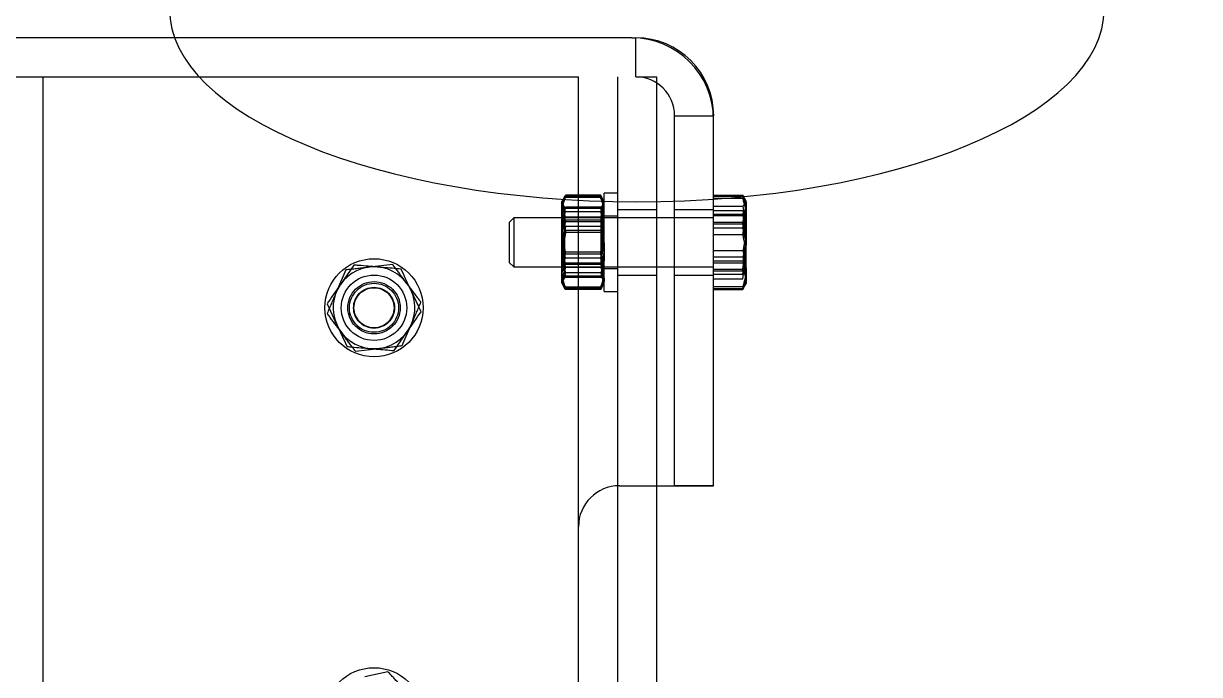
# Model space of a CAD drawing. Header units: metres. Extents: x 0 to 63075, y 0 to 44550.
# Drawn here: x 14106.9 to 14250.6, y 31336.4 to 31416 of the extents above; entities that cross this region are included whole.
import ezdxf

# ---------------------------------------------------------------- set-up
doc = ezdxf.new("R2010")
doc.units = ezdxf.units.M
doc.header["$LTSCALE"] = 75
doc.linetypes.add('HIDDEN2', pattern=[4.7625, 3.175, -1.5875])
for name, color, linetype in [('SDM', 7, 'Continuous'), ('SL1', 8, 'Continuous'), ('SL4', 4, 'Continuous'), ('ST1', 7, 'HIDDEN2')]:
    doc.layers.add(name, color=color, linetype=linetype)

# ---------------------------------------------------------------- blocks, each defined once
blk = doc.blocks.new('A$C52ce5e24')
at = {"layer": 'SL1'}
for radius, start, end in [(1221.5, 124.20985, 67.29436), (1158, 126.37415, 69.37001), (1150, 126.66829, 69.21988)]:
    blk.add_arc((6551.95, 10099.98), radius, start, end, dxfattribs=at)
for major_axis, start_param, end_param in [((-57.15, 0), 0, 1.570796), ((57.15, 0), 4.712389, 6.283185)]:
    blk.add_ellipse((5922.34, 9866.25), major_axis=major_axis, ratio=0.411812, start_param=start_param, end_param=end_param, dxfattribs=at)
blk = doc.blocks.new('A$Cb6dca9d5')
at = {"layer": 'SL4'}
for p, q in [((334.76, 4674.48), (51.24, 4674.48)), ((335.24, 4674.46), (335.24, 4674.48)), ((344.75, 4664.95), (344.76, 4664.95)), ((344.76, 4619.71), (344.76, 4664.95)), ((344.76, 4619.72), (344.76, 4664.48)), ((344.76, 4655.23), (348.32, 4655.23)), ((344.76, 4655.21), (348.32, 4655.21)), ((344.76, 4655.12), (348.32, 4655.12)), ((344.76, 4654.89), (348.32, 4654.89)), ((348.32, 4655.12), (348.42, 4655)), ((348.51, 4654.91), (348.45, 4655.01)), ((348.62, 4654.73), (348.51, 4654.91)), ((348.76, 4654.48), (348.62, 4654.73)), ((344.76, 4653.92), (348.32, 4653.92)), ((348.32, 4653.92), (348.76, 4651.21)), ((348.76, 4654.4), (348.76, 4651.21)), ((348.76, 4646.28), (348.76, 4651.21)), ((344.76, 4648.5), (348.32, 4648.5)), ((348.32, 4648.5), (348.76, 4646.28)), ((300.79, 4646.7), (299.14, 4644.33)), ((348.72, 4644.4), (348.76, 4644.47)), ((308.99, 4640.99), (307.77, 4643.6)), ((344.76, 4644.06), (348.32, 4644.06)), ((344.76, 4643.83), (348.32, 4643.83)), ((344.76, 4643.74), (348.32, 4643.74)), ((344.76, 4643.72), (348.32, 4643.72)), ((348.32, 4643.83), (348.57, 4644.24)), ((348.32, 4643.74), (348.39, 4643.9)), ((348.62, 4644.22), (348.72, 4644.4)), ((297.49, 4641.96), (298.71, 4639.35)), ((305.69, 4636.25), (307.34, 4638.62)), ((333.24, 4619.72), (344.76, 4619.72)), ((337.77, 4619.72), (337.77, 3669.71)), ((340, 4619.71), (340, 4619.72)), ((344.76, 4619.71), (340, 4619.71)), ((328.24, 4459.48), (328.24, 4614.72))]:
    blk.add_line(p, q, dxfattribs=at)
for centre, radius, start, end in [((334.76, 4664.48), 10, 0, 90), ((335.24, 4664.95), 9.53, 0, 90), ((303.24, 4641.48), 5, 85.1373, 145.1373), ((303.24, 4641.48), 5, 25.1373, 85.1373), ((303.24, 4641.48), 5, 145.1373, 205.1373), ((303.24, 4641.48), 5, 325.1373, 25.1373), ((303.24, 4641.48), 5, 205.1373, 265.1373), ((303.24, 4641.48), 5, 265.1373, 325.1373), ((333.24, 4614.72), 5, 90, 180)]:
    blk.add_arc(centre, radius, start, end, dxfattribs=at)
for points, knots in [([(348.32, 4654.89), (348.37, 4654.86), (348.63, 4654.7), (348.71, 4654.53), (348.76, 4654.4)], [0, 0, 0, 0, 0.211001, 1, 1, 1, 1]), ([(348.76, 4654.4), (348.76, 4654.37), (348.74, 4654.2), (348.5, 4654.04), (348.32, 4653.92)], [0, 0, 0, 0, 0.231849, 1, 1, 1, 1]), ([(348.76, 4651.21), (348.76, 4651.15), (348.76, 4650.23), (348.53, 4649.34), (348.32, 4648.5)], [0, 0, 0, 0, 0.070201, 1, 1, 1, 1]), ([(303.66, 4646.46), (302.9, 4646.52), (301.92, 4646.61), (300.99, 4646.68), (300.79, 4646.7)], [0, 0, 0, 0, 0.788999, 1, 1, 1, 1]), ([(306.54, 4646.21), (305.81, 4646.27), (304.86, 4646.36), (303.89, 4646.44), (303.66, 4646.46)], [0, 0, 0, 0, 0.768151, 1, 1, 1, 1]), ([(307.77, 4643.6), (307.74, 4643.66), (307.32, 4644.54), (306.92, 4645.41), (306.54, 4646.21)], [0, 0, 0, 0, 0.070201, 1, 1, 1, 1]), ([(348.76, 4646.28), (348.76, 4646.23), (348.76, 4645.48), (348.53, 4644.74), (348.32, 4644.06)], [0, 0, 0, 0, 0.070201, 1, 1, 1, 1]), ([(299.14, 4644.33), (299.1, 4644.28), (298.54, 4643.48), (297.99, 4642.69), (297.49, 4641.96)], [0, 0, 0, 0, 0.070201, 1, 1, 1, 1]), ([(307.34, 4638.62), (307.38, 4638.67), (307.94, 4639.47), (308.49, 4640.26), (308.99, 4640.99)], [0, 0, 0, 0, 0.070201, 1, 1, 1, 1]), ([(298.71, 4639.35), (298.74, 4639.29), (299.16, 4638.41), (299.56, 4637.54), (299.94, 4636.74)], [0, 0, 0, 0, 0.070201, 1, 1, 1, 1]), ([(299.94, 4636.74), (300.14, 4636.72), (301.07, 4636.64), (302.05, 4636.56), (302.82, 4636.49)], [0, 0, 0, 0, 0.211001, 1, 1, 1, 1]), ([(302.82, 4636.49), (303.04, 4636.47), (304.02, 4636.39), (304.96, 4636.31), (305.69, 4636.25)], [0, 0, 0, 0, 0.231849, 1, 1, 1, 1])]:
    blk.add_open_spline(points, degree=3, knots=knots, dxfattribs=at)
at = {"layer": 'ST1'}
for p, q in [((334.76, 4674.48), (335.24, 4674.48)), ((335.24, 4669.71), (335.24, 4674.48)), ((335.24, 4669.71), (335.24, 4674.46)), ((50.76, 4669.71), (335.24, 4669.71)), ((262.77, 4669.71), (328.24, 4669.71)), ((262.77, 4459.47), (262.77, 4669.71)), ((328.24, 4614.72), (328.24, 4669.71)), ((333, 4669.71), (333, 3669.71)), ((335.24, 4669.71), (337.77, 4669.71)), ((337.77, 4669.71), (337.77, 4619.72)), ((340, 4619.72), (340, 4664.95)), ((340, 4664.95), (344.76, 4664.95)), ((340, 4664.95), (344.75, 4664.95)), ((326.59, 4655.14), (326.2, 4654.48)), ((326.61, 4655.13), (326.65, 4655.24)), ((330.96, 4655.24), (326.65, 4655.24)), ((330.96, 4655.16), (326.65, 4655.16)), ((330.96, 4655.03), (326.65, 4655.03)), ((330.96, 4654.97), (326.65, 4654.97)), ((331, 4655.13), (330.96, 4655.24)), ((331.4, 4654.48), (331.02, 4655.14)), ((331.4, 4643.48), (331.4, 4655.47)), ((333, 4655.47), (331.4, 4655.47)), ((326.2, 4653.7), (326.2, 4654.48)), ((326.65, 4653.6), (326.2, 4654.32)), ((326.65, 4653.21), (326.2, 4654.18)), ((326.65, 4652.55), (326.2, 4653.9)), ((326.2, 4649.28), (326.2, 4653.7)), ((330.96, 4653.76), (326.65, 4653.76)), ((330.96, 4653.6), (326.65, 4653.6)), ((330.96, 4653.21), (326.65, 4653.21)), ((330.96, 4653.6), (331.4, 4654.32)), ((330.96, 4653.21), (331.4, 4654.18)), ((330.96, 4652.55), (331.4, 4653.9)), ((337.77, 4653.47), (333, 4653.47)), ((344.76, 4653.47), (340, 4653.47)), ((344.76, 4653.36), (348.32, 4653.36)), ((348.32, 4651.96), (348.76, 4653.59)), ((348.32, 4651.74), (348.76, 4653.47)), ((348.32, 4653.36), (348.76, 4650.53)), ((348.32, 4651.24), (348.76, 4653.18)), ((348.76, 4654.4), (348.76, 4654.48)), ((320.32, 4652.47), (319.76, 4651.92)), ((319.76, 4651.92), (319.76, 4647.03)), ((320.32, 4652.47), (320.32, 4646.47)), ((344.76, 4652.47), (320.32, 4652.47)), ((326.55, 4651.97), (326.2, 4652.47)), ((326.65, 4652.17), (326.2, 4649.28)), ((326.55, 4651.97), (326.55, 4651.59)), ((331.03, 4651.97), (326.55, 4651.97)), ((330.96, 4652.55), (326.65, 4652.55)), ((330.96, 4652.17), (326.65, 4652.17)), ((330.96, 4652.17), (331.4, 4649.28)), ((331.38, 4652.47), (331.03, 4651.97)), ((331.03, 4646.97), (331.03, 4651.97)), ((331.38, 4652.01), (331.38, 4652.47)), ((331.4, 4652.47), (331.38, 4652.47)), ((331.38, 4646.47), (331.38, 4652.01)), ((333, 4652.68), (331.4, 4652.68)), ((344.76, 4652.94), (348.32, 4652.94)), ((344.76, 4652.75), (348.32, 4652.75)), ((344.76, 4651.96), (348.32, 4651.96)), ((344.76, 4651.74), (348.32, 4651.74)), ((348.32, 4652.94), (348.76, 4650.07)), ((348.32, 4652.75), (348.76, 4649.87)), ((348.32, 4650.45), (348.76, 4652.67)), ((326.65, 4651.42), (326.2, 4648.58)), ((326.65, 4648.27), (326.2, 4651.02)), ((326.65, 4650.91), (326.2, 4648.13)), ((326.65, 4648.04), (326.2, 4650.82)), ((326.65, 4650.68), (326.2, 4647.93)), ((326.65, 4647.53), (326.2, 4650.37)), ((326.55, 4651.59), (326.55, 4646.97)), ((330.96, 4651.42), (326.65, 4651.42)), ((330.96, 4650.91), (326.65, 4650.91)), ((330.96, 4650.68), (326.65, 4650.68)), ((330.96, 4651.42), (331.4, 4648.58)), ((330.96, 4648.27), (331.4, 4651.02)), ((330.96, 4650.91), (331.4, 4648.13)), ((330.96, 4648.04), (331.4, 4650.82)), ((330.96, 4650.68), (331.4, 4647.93)), ((330.96, 4647.53), (331.4, 4650.37)), ((344.76, 4651.24), (348.32, 4651.24)), ((344.76, 4650.45), (348.32, 4650.45)), ((326.65, 4646.78), (326.2, 4649.67)), ((326.2, 4645.05), (326.2, 4649.28)), ((330.96, 4646.78), (331.4, 4649.67)), ((348.32, 4646.2), (348.76, 4649.08)), ((348.32, 4646.01), (348.76, 4648.88)), ((330.96, 4648.27), (326.65, 4648.27)), ((330.96, 4648.04), (326.65, 4648.04)), ((330.96, 4647.53), (326.65, 4647.53)), ((344.76, 4647.71), (348.32, 4647.71)), ((348.32, 4645.59), (348.76, 4648.42)), ((348.32, 4645.03), (348.76, 4647.74)), ((348.32, 4647.71), (348.76, 4645.77)), ((299.78, 4646.1), (298.64, 4643.45)), ((305.52, 4646.78), (302.65, 4646.44)), ((319.76, 4647.03), (320.32, 4646.47)), ((320.32, 4646.47), (344.76, 4646.47)), ((326.2, 4646.47), (326.55, 4646.97)), ((326.65, 4646.4), (326.2, 4645.05)), ((326.55, 4646.97), (331.03, 4646.97)), ((330.96, 4646.78), (326.65, 4646.78)), ((330.96, 4646.4), (326.65, 4646.4)), ((330.96, 4646.4), (331.4, 4645.05)), ((331.03, 4646.97), (331.38, 4646.47)), ((331.38, 4646.47), (331.4, 4646.47)), ((331.4, 4646.28), (333, 4646.28)), ((344.76, 4647.21), (348.32, 4647.21)), ((344.76, 4646.99), (348.32, 4646.99)), ((344.76, 4646.2), (348.32, 4646.2)), ((344.76, 4646.01), (348.32, 4646.01)), ((348.32, 4647.21), (348.76, 4645.47)), ((348.32, 4646.99), (348.76, 4645.36)), ((348.76, 4646.28), (348.76, 4644.48)), ((326.65, 4645.74), (326.2, 4644.77)), ((326.65, 4645.35), (326.2, 4644.63)), ((326.2, 4644.47), (326.2, 4645.05)), ((326.2, 4644.47), (326.59, 4643.81)), ((330.96, 4645.74), (326.65, 4645.74)), ((330.96, 4645.35), (326.65, 4645.35)), ((330.96, 4645.19), (326.65, 4645.19)), ((330.96, 4645.74), (331.4, 4644.77)), ((330.96, 4645.35), (331.4, 4644.63)), ((331.02, 4643.81), (331.4, 4644.47)), ((333, 4645.47), (337.77, 4645.47)), ((340, 4645.47), (344.76, 4645.47)), ((344.76, 4645.59), (348.32, 4645.59)), ((344.76, 4645.03), (348.32, 4645.03)), ((348.76, 4644.47), (348.76, 4644.55)), ((326.47, 4644.16), (326.65, 4643.79)), ((330.96, 4643.98), (326.65, 4643.98)), ((330.96, 4643.92), (326.65, 4643.92)), ((330.96, 4643.79), (326.65, 4643.79)), ((330.96, 4643.71), (326.65, 4643.71)), ((331.14, 4644.16), (330.96, 4643.79)), ((331.4, 4643.48), (333, 4643.48)), ((348.32, 4643.72), (348.42, 4643.96)), ((348.39, 4643.9), (348.47, 4644.05)), ((348.45, 4643.94), (348.51, 4644.04)), ((348.51, 4644.04), (348.62, 4644.22)), ((306.7, 4636.85), (307.84, 4639.5)), ((300.96, 4636.17), (303.83, 4636.51)), ((304.94, 4596.99), (302.13, 4596.35))]:
    blk.add_line(p, q, dxfattribs=at)
for centre, radius in [((303.24, 4641.48), 6), ((303.24, 4641.48), 4), ((303.24, 4641.48), 3.2), ((303.24, 4641.48), 3), ((303.24, 4641.48), 2.5), ((303.24, 4641.48), 2.45), ((303.24, 4591.48), 6)]:
    blk.add_circle(centre, radius, dxfattribs=at)
blk.add_arc((335.24, 4664.95), 4.76, 0, 90, dxfattribs=at)
for points, knots in [([(326.2, 4653.7), (326.21, 4653.84), (326.23, 4654.37), (326.47, 4654.87), (326.65, 4655.24)], [0, 0, 0, 0, 0.268634, 1, 1, 1, 1]), ([(326.2, 4653.29), (326.21, 4653.46), (326.23, 4654.09), (326.47, 4654.71), (326.65, 4655.16)], [0, 0, 0, 0, 0.268634, 1, 1, 1, 1]), ([(326.2, 4652.97), (326.21, 4653.16), (326.23, 4653.86), (326.47, 4654.54), (326.65, 4655.03)], [0, 0, 0, 0, 0.2686336, 1, 1, 1, 1]), ([(326.2, 4652.82), (326.21, 4653.02), (326.23, 4653.74), (326.47, 4654.45), (326.65, 4654.97)], [0, 0, 0, 0, 0.268634, 1, 1, 1, 1]), ([(326.2, 4654.18), (326.2, 4654.21), (326.2, 4654.41), (326.34, 4654.61), (326.47, 4654.79)], [0, 0, 0, 0, 0.113043, 1, 1, 1, 1]), ([(326.2, 4654.32), (326.2, 4654.34), (326.2, 4654.44), (326.3, 4654.55), (326.38, 4654.64)], [0, 0, 0, 0, 0.158847, 1, 1, 1, 1]), ([(326.2, 4654.37), (326.2, 4654.38), (326.2, 4654.45), (326.28, 4654.53), (326.35, 4654.59)], [0, 0, 0, 0, 0.1913, 1, 1, 1, 1]), ([(331.4, 4653.7), (331.4, 4653.84), (331.37, 4654.37), (331.13, 4654.87), (330.96, 4655.24)], [0, 0, 0, 0, 0.268634, 1, 1, 1, 1]), ([(331.4, 4653.29), (331.4, 4653.46), (331.37, 4654.09), (331.13, 4654.71), (330.96, 4655.16)], [0, 0, 0, 0, 0.268634, 1, 1, 1, 1]), ([(331.4, 4652.97), (331.4, 4653.16), (331.37, 4653.86), (331.13, 4654.54), (330.96, 4655.03)], [0, 0, 0, 0, 0.268634, 1, 1, 1, 1]), ([(331.4, 4652.82), (331.4, 4653.02), (331.37, 4653.74), (331.13, 4654.45), (330.96, 4654.97)], [0, 0, 0, 0, 0.268634, 1, 1, 1, 1]), ([(348.32, 4655.23), (348.37, 4655.15), (348.63, 4654.74), (348.71, 4654.32), (348.76, 4653.99)], [0, 0, 0, 0, 0.211001, 1, 1, 1, 1]), ([(348.76, 4653.59), (348.76, 4653.63), (348.76, 4654.19), (348.53, 4654.73), (348.32, 4655.23)], [0, 0, 0, 0, 0.070201, 1, 1, 1, 1]), ([(348.32, 4655.21), (348.37, 4655.13), (348.63, 4654.76), (348.71, 4654.38), (348.76, 4654.07)], [0, 0, 0, 0, 0.211001, 1, 1, 1, 1]), ([(348.76, 4653.47), (348.76, 4653.52), (348.76, 4654.1), (348.53, 4654.67), (348.32, 4655.21)], [0, 0, 0, 0, 0.070201, 1, 1, 1, 1]), ([(348.76, 4653.18), (348.76, 4653.22), (348.76, 4653.88), (348.53, 4654.52), (348.32, 4655.12)], [0, 0, 0, 0, 0.0702006, 1, 1, 1, 1]), ([(348.76, 4652.67), (348.76, 4652.72), (348.76, 4653.47), (348.53, 4654.21), (348.32, 4654.89)], [0, 0, 0, 0, 0.070201, 1, 1, 1, 1]), ([(348.42, 4655), (348.44, 4654.98), (348.66, 4654.73), (348.71, 4654.47), (348.76, 4654.24)], [0, 0, 0, 0, 0.0869783, 1, 1, 1, 1]), ([(326.2, 4651.02), (326.2, 4651.08), (326.21, 4652.01), (326.44, 4652.92), (326.65, 4653.76)], [0, 0, 0, 0, 0.070201, 1, 1, 1, 1]), ([(326.65, 4652.17), (326.58, 4652.29), (326.32, 4652.8), (326.25, 4653.32), (326.2, 4653.7)], [0, 0, 0, 0, 0.257551, 1, 1, 1, 1]), ([(326.2, 4650.82), (326.2, 4650.89), (326.21, 4651.83), (326.44, 4652.75), (326.65, 4653.6)], [0, 0, 0, 0, 0.070201, 1, 1, 1, 1]), ([(326.65, 4651.42), (326.58, 4651.58), (326.32, 4652.19), (326.25, 4652.82), (326.2, 4653.29)], [0, 0, 0, 0, 0.2575513, 1, 1, 1, 1]), ([(326.2, 4650.37), (326.2, 4650.44), (326.21, 4651.39), (326.44, 4652.33), (326.65, 4653.21)], [0, 0, 0, 0, 0.070201, 1, 1, 1, 1]), ([(331.4, 4651.02), (331.4, 4651.08), (331.4, 4652.01), (331.17, 4652.92), (330.96, 4653.76)], [0, 0, 0, 0, 0.070201, 1, 1, 1, 1]), ([(330.96, 4652.17), (331.02, 4652.29), (331.29, 4652.8), (331.35, 4653.32), (331.4, 4653.7)], [0, 0, 0, 0, 0.257551, 1, 1, 1, 1]), ([(331.4, 4650.82), (331.4, 4650.89), (331.4, 4651.83), (331.17, 4652.75), (330.96, 4653.6)], [0, 0, 0, 0, 0.070201, 1, 1, 1, 1]), ([(330.96, 4651.42), (331.02, 4651.58), (331.29, 4652.19), (331.35, 4652.82), (331.4, 4653.29)], [0, 0, 0, 0, 0.257551, 1, 1, 1, 1]), ([(331.4, 4650.37), (331.4, 4650.44), (331.4, 4651.39), (331.17, 4652.33), (330.96, 4653.21)], [0, 0, 0, 0, 0.0702006, 1, 1, 1, 1]), ([(348.76, 4654.07), (348.76, 4653.98), (348.74, 4653.6), (348.5, 4653.23), (348.32, 4652.94)], [0, 0, 0, 0, 0.231849, 1, 1, 1, 1]), ([(348.76, 4653.99), (348.76, 4653.89), (348.74, 4653.47), (348.5, 4653.06), (348.32, 4652.75)], [0, 0, 0, 0, 0.231849, 1, 1, 1, 1]), ([(326.65, 4650.91), (326.58, 4651.08), (326.32, 4651.75), (326.25, 4652.45), (326.2, 4652.97)], [0, 0, 0, 0, 0.257551, 1, 1, 1, 1]), ([(326.65, 4650.68), (326.58, 4650.86), (326.32, 4651.56), (326.25, 4652.28), (326.2, 4652.82)], [0, 0, 0, 0, 0.257551, 1, 1, 1, 1]), ([(326.2, 4649.67), (326.2, 4649.74), (326.21, 4650.71), (326.44, 4651.67), (326.65, 4652.55)], [0, 0, 0, 0, 0.070201, 1, 1, 1, 1]), ([(330.96, 4650.91), (331.02, 4651.08), (331.29, 4651.75), (331.35, 4652.45), (331.4, 4652.97)], [0, 0, 0, 0, 0.257551, 1, 1, 1, 1]), ([(330.96, 4650.68), (331.02, 4650.86), (331.29, 4651.56), (331.35, 4652.28), (331.4, 4652.82)], [0, 0, 0, 0, 0.257551, 1, 1, 1, 1]), ([(331.4, 4649.67), (331.4, 4649.74), (331.4, 4650.71), (331.17, 4651.67), (330.96, 4652.55)], [0, 0, 0, 0, 0.070201, 1, 1, 1, 1]), ([(348.76, 4649.08), (348.76, 4649.15), (348.76, 4650.12), (348.53, 4651.07), (348.32, 4651.96)], [0, 0, 0, 0, 0.070201, 1, 1, 1, 1]), ([(348.76, 4648.88), (348.76, 4648.94), (348.76, 4649.91), (348.53, 4650.86), (348.32, 4651.74)], [0, 0, 0, 0, 0.070201, 1, 1, 1, 1]), ([(348.76, 4648.42), (348.76, 4648.48), (348.76, 4649.43), (348.53, 4650.37), (348.32, 4651.24)], [0, 0, 0, 0, 0.070201, 1, 1, 1, 1]), ([(348.76, 4650.53), (348.76, 4650.47), (348.76, 4649.52), (348.53, 4648.58), (348.32, 4647.71)], [0, 0, 0, 0, 0.070201, 1, 1, 1, 1]), ([(348.76, 4647.74), (348.76, 4647.8), (348.76, 4648.72), (348.53, 4649.61), (348.32, 4650.45)], [0, 0, 0, 0, 0.070201, 1, 1, 1, 1]), ([(326.2, 4649.28), (326.2, 4649.21), (326.21, 4648.24), (326.44, 4647.28), (326.65, 4646.4)], [0, 0, 0, 0, 0.070201, 1, 1, 1, 1]), ([(331.4, 4649.28), (331.4, 4649.21), (331.4, 4648.24), (331.17, 4647.28), (330.96, 4646.4)], [0, 0, 0, 0, 0.070201, 1, 1, 1, 1]), ([(348.76, 4650.07), (348.76, 4650.01), (348.76, 4649.04), (348.53, 4648.09), (348.32, 4647.21)], [0, 0, 0, 0, 0.070201, 1, 1, 1, 1]), ([(348.76, 4649.87), (348.76, 4649.8), (348.76, 4648.83), (348.53, 4647.88), (348.32, 4646.99)], [0, 0, 0, 0, 0.070201, 1, 1, 1, 1]), ([(326.2, 4648.58), (326.2, 4648.51), (326.21, 4647.56), (326.44, 4646.62), (326.65, 4645.74)], [0, 0, 0, 0, 0.070201, 1, 1, 1, 1]), ([(326.2, 4646.13), (326.21, 4646.32), (326.23, 4647.05), (326.47, 4647.76), (326.65, 4648.27)], [0, 0, 0, 0, 0.268634, 1, 1, 1, 1]), ([(326.2, 4648.13), (326.2, 4648.06), (326.21, 4647.12), (326.44, 4646.2), (326.65, 4645.35)], [0, 0, 0, 0, 0.070201, 1, 1, 1, 1]), ([(326.2, 4645.98), (326.21, 4646.17), (326.23, 4646.87), (326.47, 4647.55), (326.65, 4648.04)], [0, 0, 0, 0, 0.268634, 1, 1, 1, 1]), ([(326.2, 4647.93), (326.2, 4647.87), (326.21, 4646.94), (326.44, 4646.03), (326.65, 4645.19)], [0, 0, 0, 0, 0.070201, 1, 1, 1, 1]), ([(326.2, 4645.66), (326.21, 4645.83), (326.23, 4646.46), (326.47, 4647.08), (326.65, 4647.53)], [0, 0, 0, 0, 0.268634, 1, 1, 1, 1]), ([(331.4, 4648.58), (331.4, 4648.51), (331.4, 4647.56), (331.17, 4646.62), (330.96, 4645.74)], [0, 0, 0, 0, 0.070201, 1, 1, 1, 1]), ([(331.4, 4646.13), (331.4, 4646.32), (331.37, 4647.05), (331.13, 4647.76), (330.96, 4648.27)], [0, 0, 0, 0, 0.268634, 1, 1, 1, 1]), ([(331.4, 4648.13), (331.4, 4648.06), (331.4, 4647.12), (331.17, 4646.2), (330.96, 4645.35)], [0, 0, 0, 0, 0.070201, 1, 1, 1, 1]), ([(331.4, 4645.98), (331.4, 4646.17), (331.37, 4646.87), (331.13, 4647.55), (330.96, 4648.04)], [0, 0, 0, 0, 0.268634, 1, 1, 1, 1]), ([(331.4, 4647.93), (331.4, 4647.87), (331.4, 4646.94), (331.17, 4646.03), (330.96, 4645.19)], [0, 0, 0, 0, 0.070201, 1, 1, 1, 1]), ([(331.4, 4645.66), (331.4, 4645.83), (331.37, 4646.46), (331.13, 4647.08), (330.96, 4647.53)], [0, 0, 0, 0, 0.268634, 1, 1, 1, 1]), ([(302.65, 4646.44), (302.58, 4646.43), (301.61, 4646.32), (300.66, 4646.2), (299.78, 4646.1)], [0, 0, 0, 0, 0.070201, 1, 1, 1, 1]), ([(307.24, 4644.47), (307.09, 4644.68), (306.5, 4645.46), (305.93, 4646.22), (305.52, 4646.78)], [0, 0, 0, 0, 0.268634, 1, 1, 1, 1]), ([(326.2, 4645.25), (326.21, 4645.39), (326.23, 4645.91), (326.47, 4646.41), (326.65, 4646.78)], [0, 0, 0, 0, 0.268634, 1, 1, 1, 1]), ([(326.65, 4643.98), (326.58, 4644.16), (326.32, 4644.86), (326.25, 4645.59), (326.2, 4646.13)], [0, 0, 0, 0, 0.257551, 1, 1, 1, 1]), ([(326.65, 4643.92), (326.58, 4644.09), (326.32, 4644.76), (326.25, 4645.46), (326.2, 4645.98)], [0, 0, 0, 0, 0.257551, 1, 1, 1, 1]), ([(331.4, 4645.25), (331.4, 4645.39), (331.37, 4645.91), (331.13, 4646.41), (330.96, 4646.78)], [0, 0, 0, 0, 0.268634, 1, 1, 1, 1]), ([(330.96, 4643.98), (331.02, 4644.16), (331.29, 4644.86), (331.35, 4645.59), (331.4, 4646.13)], [0, 0, 0, 0, 0.257551, 1, 1, 1, 1]), ([(330.96, 4643.92), (331.02, 4644.09), (331.29, 4644.76), (331.35, 4645.46), (331.4, 4645.98)], [0, 0, 0, 0, 0.257551, 1, 1, 1, 1]), ([(348.76, 4644.96), (348.71, 4645.29), (348.63, 4645.71), (348.37, 4646.12), (348.32, 4646.2)], [0, 0, 0, 0, 0.788999, 1, 1, 1, 1]), ([(348.76, 4644.88), (348.71, 4645.18), (348.63, 4645.56), (348.37, 4645.93), (348.32, 4646.01)], [0, 0, 0, 0, 0.788999, 1, 1, 1, 1]), ([(308.97, 4642.16), (308.83, 4642.35), (308.26, 4643.1), (307.68, 4643.89), (307.24, 4644.47)], [0, 0, 0, 0, 0.257551, 1, 1, 1, 1]), ([(326.65, 4643.79), (326.58, 4643.95), (326.32, 4644.56), (326.25, 4645.19), (326.2, 4645.66)], [0, 0, 0, 0, 0.257551, 1, 1, 1, 1]), ([(326.65, 4643.71), (326.58, 4643.84), (326.32, 4644.34), (326.25, 4644.86), (326.2, 4645.25)], [0, 0, 0, 0, 0.257551, 1, 1, 1, 1]), ([(326.2, 4645.05), (326.2, 4645.02), (326.21, 4644.56), (326.44, 4644.12), (326.65, 4643.71)], [0, 0, 0, 0, 0.070201, 1, 1, 1, 1]), ([(326.2, 4644.63), (326.2, 4644.61), (326.2, 4644.51), (326.3, 4644.4), (326.38, 4644.31)], [0, 0, 0, 0, 0.158847, 1, 1, 1, 1]), ([(326.2, 4644.58), (326.2, 4644.57), (326.2, 4644.5), (326.28, 4644.42), (326.35, 4644.36)], [0, 0, 0, 0, 0.1913, 1, 1, 1, 1]), ([(330.96, 4643.79), (331.02, 4643.95), (331.29, 4644.56), (331.35, 4645.19), (331.4, 4645.66)], [0, 0, 0, 0, 0.2575513, 1, 1, 1, 1]), ([(330.96, 4643.71), (331.02, 4643.84), (331.29, 4644.34), (331.35, 4644.86), (331.4, 4645.25)], [0, 0, 0, 0, 0.257551, 1, 1, 1, 1]), ([(331.4, 4645.05), (331.4, 4645.02), (331.4, 4644.56), (331.17, 4644.12), (330.96, 4643.71)], [0, 0, 0, 0, 0.070201, 1, 1, 1, 1]), ([(348.76, 4645.77), (348.76, 4645.73), (348.76, 4645.07), (348.53, 4644.43), (348.32, 4643.83)], [0, 0, 0, 0, 0.070201, 1, 1, 1, 1]), ([(348.76, 4645.47), (348.76, 4645.43), (348.76, 4644.85), (348.53, 4644.28), (348.32, 4643.74)], [0, 0, 0, 0, 0.070201, 1, 1, 1, 1]), ([(348.76, 4645.36), (348.76, 4645.32), (348.76, 4644.76), (348.53, 4644.22), (348.32, 4643.72)], [0, 0, 0, 0, 0.0702006, 1, 1, 1, 1]), ([(348.32, 4644.06), (348.5, 4644.18), (348.74, 4644.34), (348.76, 4644.51), (348.76, 4644.55)], [0, 0, 0, 0, 0.7681507, 1, 1, 1, 1]), ([(348.56, 4644.28), (348.63, 4644.41), (348.76, 4644.63), (348.76, 4644.86), (348.76, 4644.96)], [0, 0, 0, 0, 0.576217, 1, 1, 1, 1]), ([(348.57, 4644.24), (348.64, 4644.33), (348.76, 4644.48), (348.76, 4644.64), (348.76, 4644.71)], [0, 0, 0, 0, 0.570922, 1, 1, 1, 1]), ([(348.62, 4644.37), (348.67, 4644.45), (348.76, 4644.62), (348.76, 4644.79), (348.76, 4644.88)], [0, 0, 0, 0, 0.47887, 1, 1, 1, 1]), ([(298.64, 4643.45), (298.62, 4643.38), (298.23, 4642.49), (297.86, 4641.61), (297.51, 4640.79)], [0, 0, 0, 0, 0.070201, 1, 1, 1, 1]), ([(307.84, 4639.5), (307.86, 4639.57), (308.25, 4640.46), (308.62, 4641.34), (308.97, 4642.16)], [0, 0, 0, 0, 0.070201, 1, 1, 1, 1]), ([(299.24, 4638.48), (299.08, 4638.69), (298.49, 4639.47), (297.92, 4640.24), (297.51, 4640.79)], [0, 0, 0, 0, 0.268634, 1, 1, 1, 1]), ([(300.96, 4636.17), (300.82, 4636.36), (300.26, 4637.12), (299.67, 4637.9), (299.24, 4638.48)], [0, 0, 0, 0, 0.257551, 1, 1, 1, 1]), ([(303.83, 4636.51), (303.9, 4636.52), (304.87, 4636.63), (305.82, 4636.75), (306.7, 4636.85)], [0, 0, 0, 0, 0.070201, 1, 1, 1, 1]), ([(306.91, 4594.88), (306.73, 4595.07), (306.06, 4595.78), (305.42, 4596.48), (304.94, 4596.99)], [0, 0, 0, 0, 0.2686336, 1, 1, 1, 1])]:
    blk.add_open_spline(points, degree=3, knots=knots, dxfattribs=at)

msp = doc.modelspace()

# ---------------------------------------------------------------- block references
at = {"layer": 'SDM'}
for name, p in [('A$C52ce5e24', (8259.51, 21551.5)), ('A$Cb6dca9d5', (13846.47, 26739.77))]:
    msp.add_blockref(name, p, dxfattribs=at)

doc.saveas('drawing.dxf')
